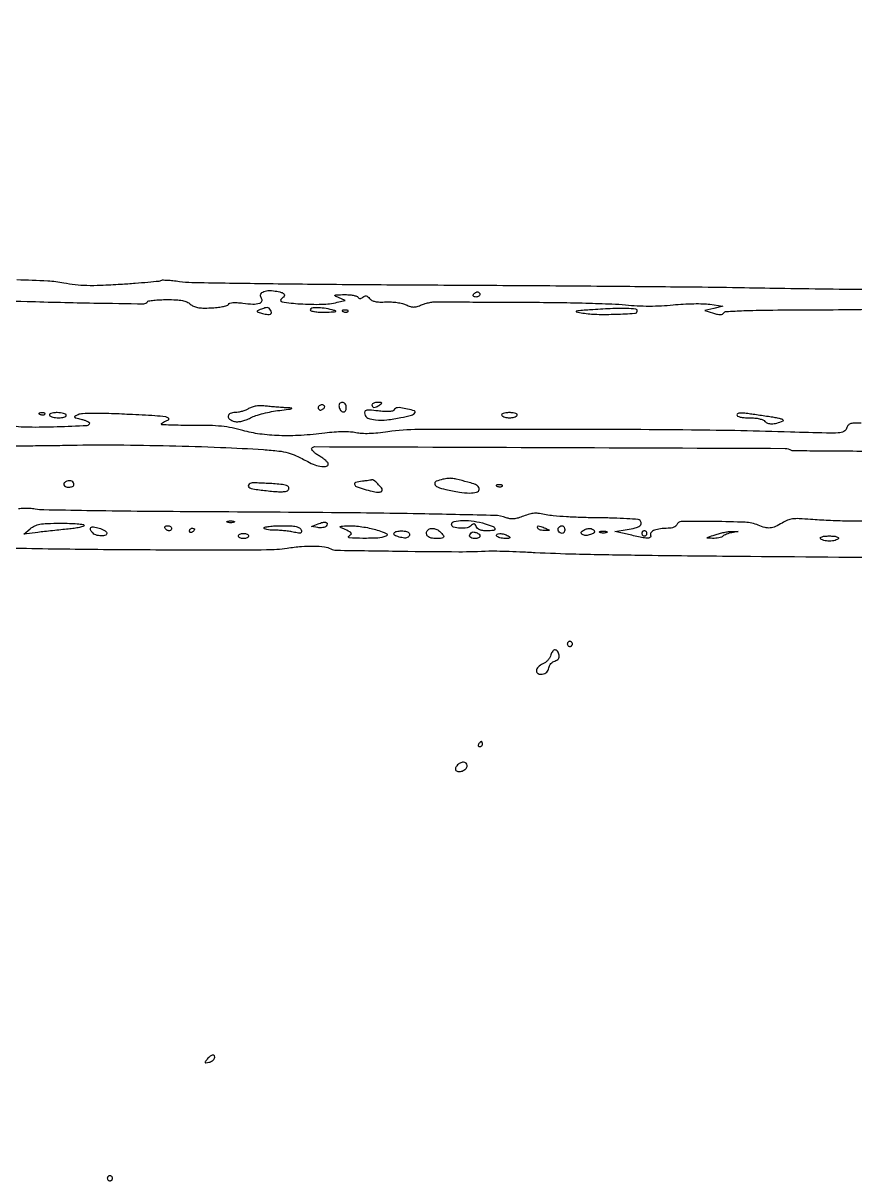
# Model space of a CAD drawing. Extents: x 0 to 5034, y 0 to 2560.
# Drawn here: x 4031.2 to 4354.9, y 0 to 450.6 of the extents above; entities that cross this region are included whole.
import ezdxf

# ---------------------------------------------------------------- set-up
doc = ezdxf.new("R2010")
doc.units = 0

msp = doc.modelspace()

# ---------------------------------------------------------------- linework, layer by layer
for points in [[(4026.278957, 286.054245, 0.00024), (4033.109375, 286.119697, 0.000957), (4040.920122, 286.213252, 0.000611), (4050, 286.350494, -0.00589), (4067.917261, 286.432133, -0.004059), (4088.212455, 286.12075, -0.004091), (4108.105345, 285.491108, -0.006961), (4124.72134, 284.597226, -0.009705), (4130.723535, 284.073254, -0.039325), (4134.329029, 283.39817, -0.044803), (4137.552315, 282.209691, -0.015234), (4142, 279.932137, 0.040797), (4144.775743, 278.685307, 0.057262), (4147.4206, 278.076536, 0.085162), (4149.327581, 278.187421, 0.348906), (4150, 279.033725, 0.186642), (4149.798391, 279.555008, 0.027002), (4148.972312, 280.370145, 0.02754), (4147.841301, 281.265594, 0.020394), (4146.501487, 282.131624, -0.025602), (4145.202692, 282.990441, -0.04089), (4144.200568, 283.864357, -0.049697), (4143.586259, 284.635645, -0.289409), (4143.581373, 285.131665, -0.260899), (4144.750926, 285.780964, -0.00003), (4236.509743, 285.443637, -0.000049), (4327.802185, 285.093729, -0.138233), (4330.105136, 284.434859, 0.13602), (4330.63046, 284.282093, 0.000258), (4339.607879, 284.173432, 0.001835), (4349.717076, 284.093395, 0.001133), (4361.605136, 284.069848, -0.000156)], [(4365.163738, 346.817198, -0.000592), (4346.437359, 347.022462, -0.000592), (4327.690755, 347.272346, -0.001004), (4312, 347.531591, 0.002028), (4293.096291, 347.805201, 0.000472), (4261.34375, 348.106022, 0.000487), (4224.795317, 348.382211, 0.000477), (4188, 348.589345, -0.000953), (4153.23647, 348.818172, -0.001431), (4122.902478, 349.162545, -0.000569), (4096.871602, 349.56224, -0.032392), (4092.072264, 349.953064, 0.009622), (4089.54527, 350.275141, 0.013379), (4087.271423, 350.459202, 0.009821), (4085.389736, 350.523908, 0.14304), (4084.755157, 350.348679, -0.113488), (4084.037785, 350.104911, -0.001881), (4079.818463, 349.690964, -0.004759), (4074.883835, 349.272922, -0.003131), (4069.198291, 348.881513, -0.005693), (4061.426288, 348.484126, -0.015932), (4055.972585, 348.441378, -0.021162), (4051.497361, 348.738706, -0.020504), (4047.015398, 349.414532, 0.034733), (4040.78548, 350.173476, 0.005887), (4028.811571, 350.652857, 0.004222)], [(3973.870125, 286.751659, -0.00006), (4022.537665, 286.319854, -0.031894)], [(3993, 343.619709, 0.001033), (4032.854646, 342.299157, 0.003549), (4058.734965, 341.678971, 0.000964), (4078.194221, 341.388367, 0.263407), (4079.598502, 342.159379, -0.218774), (4080.09916, 342.492037, -0.011499), (4082.054643, 342.753068, -0.016394), (4084.467357, 342.93902, -0.011034), (4087.230276, 343, -0.01216), (4090.78692, 342.91349, -0.035627), (4093.219616, 342.620498, -0.052598), (4094.964605, 342.087995, -0.083735), (4096.276711, 341.25, 0.077), (4097.539511, 340.419497, 0.061418), (4099.095961, 339.928863, 0.042253), (4101.213078, 339.720229, 0.014368), (4104.306641, 339.766514, 0.016686), (4106.69216, 339.950715, 0.022953), (4108.816172, 340.285493, 0.020719), (4110.50193, 340.704571, 0.185104), (4111.098266, 341.158998, -0.185154), (4111.694801, 341.613486, -0.050775), (4112.87742, 341.832889, -0.037202), (4114.554973, 341.845646, -0.016281), (4116.769601, 341.624951, 0.022686), (4120.620543, 341.290935, 0.073229), (4123.16897, 341.559616, 0.2214), (4124.150802, 342.365031, 0.293177), (4124.013192, 343.484104, -0.221038), (4123.660828, 344.821343, -0.228776), (4124.461408, 345.925736, -0.112269), (4126.522052, 346.496342, -0.051899), (4129.313229, 346.336596, -0.026798), (4131.708858, 345.814807, -0.156669), (4132.77465, 345.118279, -0.343891), (4132.790149, 344.288978, -0.091422), (4131.75, 343.33022, 0.694401), (4132.002614, 342.118232, 0.022165), (4139.058878, 341.35982, 0.020867), (4147.4898, 341.182582, 0.054316), (4153.5, 341.963661), (4156.5, 342.690692), (4154, 343.78196, -0.017226), (4152.640283, 344.432125, -0.604915), (4152.639651, 344.710325, -0.115191), (4153.284179, 344.878781, -0.003191), (4156.190983, 344.936614, -0.020957), (4158.034767, 344.884242, -0.028049), (4159.694353, 344.673366, -0.027779), (4161.004338, 344.355548, -0.182917), (4161.530011, 343.951442, 0.094464), (4161.900145, 343.547656, 0.163146), (4162.328687, 343.407048, 0.125886), (4162.838244, 343.540888, 0.046386), (4163.456349, 343.963773, -0.077272), (4164.125986, 344.363797, -0.147538), (4164.74451, 344.420417, -0.123472), (4165.366964, 344.121749, -0.046282), (4166.056266, 343.432204, 0.10301), (4166.96084, 342.711456, 0.065432), (4168.236727, 342.264715, 0.046022), (4169.999969, 342.062572, 0.018271), (4172.438944, 342.09763, -0.025858), (4174.585334, 342.095925, -0.021935), (4176.84256, 341.877737, -0.022524), (4178.88528, 341.494899, -0.05555), (4180.320488, 340.985125, 0.032634), (4181.939502, 340.325229, 0.079525), (4183.207353, 340.116626, 0.074812), (4184.523482, 340.308801, 0.026421), (4186.320488, 340.958994, -0.030405), (4187.756654, 341.465732, -0.02047), (4189.447268, 341.874933, -0.020655), (4191.121951, 342.137011, -0.037984), (4192.5, 342.189402, 0.007735), (4194.649996, 342.141103, 0.000234), (4203.578125, 342.082878, 0.000464), (4214.096173, 342.028973, 0.000321), (4226, 341.98664, -0.002733), (4238.351275, 341.883119, -0.003062), (4250.241644, 341.645629, -0.002815), (4260.363568, 341.324408, -0.016323), (4265.694958, 340.950606, 0.013888), (4270.183564, 340.613922, 0.011922), (4274.918825, 340.503797, 0.011894), (4279.667091, 340.619564, 0.01361), (4284.194958, 340.96152, -0.011741), (4288.124152, 341.273031, -0.010329), (4292.235394, 341.416892, -0.010435), (4295.949962, 341.392569, -0.030532), (4298.5, 341.166397), (4303.5, 340.413238), (4300, 339.5897), (4296.5, 338.766162), (4299.836284, 337.713675, 0.019965), (4301.455136, 337.273197, 0.062231), (4302.577073, 337.159003, 0.103041), (4303.353794, 337.339415, 0.146954), (4303.880206, 337.80617, -0.245797), (4304.866953, 338.391214, -0.003762), (4311.702898, 338.703309, -0.006928), (4321.205126, 338.933731, -0.001981), (4335.945875, 339.028473, 0.001678), (4352.816244, 339.126679, 0.009274), (4361.892819, 339.378386, 0.014557)], [(4388.2875, 290.75362, -0.000174), (4359.170545, 291.010215, -0.099922)], [(4357.366631, 294.923922, 0.012844), (4354.504304, 294.892814, 0.077008), (4353.045527, 294.611859, 0.14873), (4352.207518, 293.988871, 0.095401), (4351.680732, 292.887121, -0.227544), (4350.652145, 291.673957, -0.088804), (4348.463894, 291.131644, -0.023), (4343.869256, 291.040664, -0.001333), (4329.814101, 291.446408, 0.005514), (4291.280482, 292.236388, 0.002227), (4238.689952, 292.500208, 0.000931), (4185.108153, 292.430575, 0.035922), (4173.178657, 291.534478, -0.011757), (4169.294107, 291.053166, -0.017439), (4165.872003, 290.830802, -0.020093), (4162.985767, 290.86015, -0.042693), (4160.774153, 291.162079, 0.041359), (4158.636731, 291.459679, 0.016824), (4155.698006, 291.524422, 0.015466), (4152.302525, 291.379866, 0.012816), (4148.701577, 291.021812, -0.016767), (4139.376633, 290.168948, -0.022546), (4130.897345, 290.062184, -0.025123), (4123.323187, 290.690218, -0.036127), (4116.737342, 292.060823, 0.020768), (4112.556203, 293.065763, 0.023168), (4108.455591, 293.677199, 0.018854), (4103.668286, 293.983936, 0.008046), (4097.25, 294.049337, -0.004103), (4092.552799, 294.060151, -0.006837), (4088.598437, 294.155787, -0.00187), (4085.206728, 294.296945, -0.400997), (4085, 294.513264, -0.238502), (4085.135792, 294.781747, -0.019457), (4085.807813, 295.236953, -0.022803), (4086.696351, 295.734979, -0.015419), (4087.75, 296.223872, 0.553191), (4087.846492, 296.834931, 0.146243), (4086.718888, 297.347176, 0.019428), (4082.498227, 297.758412, 0.002055), (4072.620145, 298.293993, 0.004132), (4064.639189, 298.627724, 0.00984), (4058.703218, 298.709932, 0.009322), (4054.326727, 298.602802, 0.100931), (4052.620145, 298.17739, 0.016164), (4051.377804, 297.534076, 0.435198), (4051.298687, 297.210374, 0.190438), (4051.700011, 296.927973, 0.005616), (4053.75, 296.457518, -0.021413), (4054.995169, 296.130042, -0.03209), (4056.045312, 295.72978, -0.033305), (4056.810423, 295.316857, -0.257825), (4057, 294.973649, -0.39961), (4055.999582, 293.921796, -0.003826), (4044.476745, 293.43221, -0.011423), (4033.375753, 293.299355, -0.032029), (4025.625641, 293.88102, 0.002697)], [(4021.924988, 246.413957, 0.002903), (4055.716929, 245.858052, 0.002357), (4091.946688, 245.643265, 0.001061), (4125.932541, 245.674163, 0.035849), (4134, 246.277917, -0.01667), (4139.530823, 246.905733, -0.02366), (4144.477981, 247.065975, -0.026017), (4148.505932, 246.795882, -0.093375), (4150.953761, 246.024746, 0.119504), (4153.143313, 245.457454, 0.000499), (4178.136639, 245.091613, 0.002391), (4200.801636, 244.890896, 0.014621), (4212.5, 245.185355, -0.019952), (4214.402437, 245.212953, -0.001922), (4219.025, 245.077757, -0.002443), (4224.536453, 244.868394, -0.001927), (4230.5, 244.589643, 0.006862), (4246.275884, 244.008207, 0.002323), (4269.24861, 243.583861, 0.001263), (4305.648971, 243.172646, 0.000219), (4374.5, 242.598958, -0.000213)], [(4362.365008, 256.724137, -0.004308), (4351.916798, 256.786796, -0.007656), (4344.580136, 257.006413, -0.009192), (4337.688769, 257.44544, 0.009343), (4333.244365, 257.727232, 0.042538), (4330.657031, 257.622671, 0.064479), (4328.673621, 257.107351, 0.042676), (4326.570735, 256.043717, -0.030678), (4323.972007, 254.65011, -0.084873), (4321.973922, 254.11524, -0.088193), (4319.956903, 254.284487, -0.034919), (4317.3151, 255.187756, 0.089295), (4312.272212, 256.3215, 0.009331), (4300.106369, 256.617967, 0.004686), (4287.312984, 256.571031, 0.306968), (4285.587987, 255.368695, -0.143736), (4285.186675, 254.842897, -0.059415), (4284.40002, 254.398043, -0.052111), (4283.384344, 254.092907, -0.045735), (4282.281385, 253.986345, 0.028478), (4279.212751, 253.796309, 0.061402), (4276.917969, 253.231232, 0.107392), (4275.625251, 252.387875, 0.294384), (4275.412058, 251.368578, -0.241892), (4275.320348, 250.524754, -0.252842), (4274.586083, 250.130678, -0.048649), (4272.574644, 250.332401, -0.004165), (4267.5, 251.390199), (4261.5, 252.693128), (4266.262297, 253.461952, 0.023933), (4269.398529, 254.123586, 0.089755), (4271.216277, 254.967837, 0.228886), (4271.766912, 255.959348, 0.213749), (4271.35178, 257.04822, 0.179288), (4270.579841, 257.402801, 0.003546), (4266.184681, 257.705202, 0.007994), (4260.988287, 257.942403, 0.005223), (4254.988913, 258.057499, -0.006062), (4248.714865, 258.188397, -0.006765), (4242.671463, 258.469701, -0.006288), (4237.532654, 258.843531, -0.035164), (4234.807556, 259.27071, 0.021904), (4232.212032, 259.748353, 0.049993), (4230.224365, 259.82449, 0.052249), (4228.315256, 259.504598, 0.025974), (4225.985507, 258.726442, -0.022098), (4223.855682, 257.996675, -0.049212), (4222.173842, 257.677461, -0.060221), (4220.688563, 257.723629, -0.053037), (4219.188626, 258.118384, 0.085108), (4214.779495, 258.982431, 0.001187), (4187.510094, 259.564302, 0.002634), (4151.189843, 260.061629, 0.000877), (4098, 260.416391, -0.001191), (4075.637439, 260.579559, -0.00177), (4056.05853, 260.838343, -0.000762), (4039.320805, 261.144333, -0.036412), (4035.96521, 261.455937, 0.028252), (4033.879728, 261.683948, 0.022441), (4031.613815, 261.701025, 0.022845), (4029.418182, 261.518323, 0.035189)]]:
    msp.add_lwpolyline(points, format="xyb")
for points in [[(4209, 345, -0.153634), (4208.879982, 344.618621, -0.097988), (4208.542039, 344.29375, -0.080552), (4208.037096, 344.074545, -0.062283), (4207.440983, 344, -0.066118), (4206.889346, 344.073267, -0.138808), (4206.521475, 344.29375, -0.191142), (4206.392057, 344.620352, -0.139169), (4206.5, 345, -0.06081), (4206.806203, 345.382515, -0.051032), (4207.2129, 345.70625, -0.053229), (4207.653442, 345.926698, -0.089642), (4208.059017, 346, -0.105429), (4208.418051, 345.923444, -0.099231), (4208.723586, 345.70625, -0.096318), (4208.928382, 345.381732, -0.092995)], [(4123.536451, 339.09172, 0.018473), (4122.448343, 338.619247, 0.439128), (4122.360963, 338.333384, 0.194067), (4122.712349, 338.062623, 0.006813), (4124.40445, 337.613338, 0.026055), (4126.410418, 337.219626, 0.135846), (4127.51728, 337.362454, 0.3268), (4127.869714, 337.949457, 0.11616), (4127.541119, 338.933469, 0.081078), (4126.946162, 339.618176, 0.165004), (4126.288586, 339.870624, 0.089336), (4125.334226, 339.737395, 0.013952)], [(4143, 339, 0.339429), (4143.301229, 338.607394, 0.027442), (4144.657921, 338.322448, 0.027522), (4146.505218, 338.142469, 0.015668), (4148.75, 338.118315, 0.003112), (4151.921189, 338.203314, 0.069421), (4152.825513, 338.360074, 0.717451), (4152.829241, 338.595265, 0.023203), (4151.5, 339, 0.024408), (4148.345677, 339.640602, 0.037907), (4145.578394, 339.850703, 0.045279), (4143.556183, 339.667199, 0.362142)], [(4155.8125, 338.316886, 0.051402), (4156.359369, 338.160852, 0.05415), (4156.916927, 338.123424, 0.060344), (4157.402231, 338.202593, 0.126455), (4157.729167, 338.395833, 0.296942), (4157.77538, 338.614691, 0.208169), (4157.592839, 338.799335, 0.077125), (4157.112848, 338.910055, 0.028489), (4156.416667, 338.921053, 0.018894), (4155.670344, 338.862007, 0.168741), (4155.37858, 338.720685, 0.470617), (4155.395823, 338.538436, 0.054073)], [(4253, 339.073053, 0.001361), (4247.610238, 338.678741, 0.059462), (4246.496429, 338.45929, 0.774391), (4246.511357, 338.21236, 0.009702), (4249, 337.777087, 0.032474), (4254.541922, 337.283537, 0.014479), (4261.873213, 337.320625, 0.006054), (4269.225095, 337.659965, 0.32646), (4270.24428, 338.5, 0.454457), (4269.713476, 339.271307, 0.020432), (4266.088588, 339.540319, 0.019184), (4260.717222, 339.51269, 0.0067)], [(4146, 301, 0.092995), (4146.071618, 300.618268, 0.096318), (4146.276414, 300.29375, 0.099231), (4146.581949, 300.076556, 0.105429), (4146.940983, 300, 0.089642), (4147.346558, 300.073302, 0.053229), (4147.7871, 300.29375, 0.051032), (4148.193797, 300.617485, 0.06081), (4148.5, 301, 0.139169), (4148.607943, 301.379648, 0.191142), (4148.478525, 301.70625, 0.138808), (4148.110654, 301.926733, 0.066118), (4147.559017, 302, 0.062283), (4146.962904, 301.925455, 0.080552), (4146.457961, 301.70625, 0.097988), (4146.120018, 301.381379, 0.153634)], [(4154.176676, 301.332866, 0.100818), (4154.769787, 299.900237, 0.210781), (4155.770795, 299.270086, 0.297834), (4156.642779, 299.672718, 0.14074), (4157, 300.916667, 0.066422), (4156.888599, 301.751548, 0.09567), (4156.561201, 302.41896, 0.111791), (4156.054646, 302.84677, 0.12024), (4155.426676, 303, 0.099154), (4154.820192, 302.878535, 0.133817), (4154.380696, 302.53647, 0.126354), (4154.159635, 302.00171, 0.083236)], [(4167, 302, 0.163584), (4167.224247, 301.332924, 0.234725), (4167.772965, 301.060308, 0.112355), (4168.698623, 301.270972, 0.031558), (4170, 302, 0.023197), (4170.728886, 302.520491, 0.409657), (4170.762149, 302.781653, 0.220444), (4170.444209, 302.949578, 0.011293), (4169.25, 302.984687, 0.042523), (4168.388595, 302.917196, 0.062416), (4167.660937, 302.701752, 0.082215), (4167.167975, 302.381177, 0.210568)], [(4037.8125, 298.316886, 0.051402), (4038.359369, 298.160852, 0.05415), (4038.916927, 298.123424, 0.060344), (4039.402231, 298.202593, 0.126455), (4039.729167, 298.395833, 0.296942), (4039.77538, 298.614691, 0.208169), (4039.592839, 298.799335, 0.077125), (4039.112848, 298.910055, 0.028489), (4038.416667, 298.921053, 0.018894), (4037.670344, 298.862007, 0.168741), (4037.37858, 298.720685, 0.470617), (4037.395823, 298.538436, 0.054073)], [(4041.5, 298, 0.146547), (4041.934161, 297.614422, 0.040338), (4042.8004, 297.29375, 0.037109), (4043.887885, 297.073612, 0.031397), (4045.059017, 297, 0.032276), (4046.18562, 297.0728, 0.049716), (4047.136086, 297.29375, 0.064068), (4047.793368, 297.615903, 0.251914), (4048, 298, 0.280045), (4047.76549, 298.385863, 0.051215), (4046.954539, 298.70625, 0.04194), (4045.804739, 298.92748, 0.02657), (4044.440983, 299, 0.023007), (4043.033693, 298.93521, 0.059005), (4042.038303, 298.723169, 0.125298), (4041.538053, 298.397523, 0.336396)], [(4119, 300.556359, -0.038677), (4117.842549, 299.984595, -0.024887), (4116.426562, 299.496824, -0.024995), (4114.984469, 299.156121, -0.04231), (4113.75, 299.035435, 0.091419), (4111.800015, 298.649858, 0.284158), (4111.034022, 297.620042, 0.271646), (4111.600986, 296.430216, 0.087654), (4113.454543, 295.600765, 0.073409), (4114.741036, 295.47253, 0.042731), (4116.281848, 295.678073, 0.037537), (4117.988777, 296.193146, 0.028103), (4119.779369, 297.002018, -0.042058), (4121.77471, 297.837225, -0.01572), (4124.693901, 298.679542, -0.015446), (4127.948213, 299.402446, -0.01808), (4131.074826, 299.879926, 0.003251), (4134.472513, 300.296135, 0.040505), (4135.741478, 300.565756, 0.805571), (4135.727025, 300.756101, 0.026807), (4134.389571, 300.870265, -0.007208), (4132.499325, 300.957216, -0.004004), (4130.197144, 301.114911, -0.003992), (4127.868608, 301.311869, -0.006438), (4125.889571, 301.520923, 0.026593), (4123.817042, 301.655718, 0.037736), (4121.974275, 301.538245, 0.04266), (4120.366465, 301.171325, 0.056686)], [(4175.498963, 299.998323, -0.212345), (4174.938313, 299.615791, -0.030879), (4173.534042, 299.448552, -0.028185), (4171.648769, 299.447719, -0.015271), (4169.337795, 299.64801, 0.006742), (4165.998415, 299.994908, 0.08179), (4164.717478, 299.900987, 0.27188), (4164.198738, 299.400657, 0.115524), (4164.156165, 298.399687, 0.256401), (4165.38115, 296.913982, 0.071204), (4168.421046, 296.179315, 0.049936), (4172.820857, 296.200563, 0.025953), (4178.25, 297.057298, 0.011646), (4182.437506, 298.045272, 0.163034), (4183.716131, 298.879725, 0.515067), (4183.490717, 299.658061, 0.035076), (4180.875, 300.375, 0.007317), (4178.159107, 300.876961, 0.05959), (4176.899474, 300.938843, 0.136784), (4176.125136, 300.663333, 0.10122)], [(4217.5, 298, 0.128561), (4217.903211, 297.615613, 0.04604), (4218.636189, 297.29375, 0.041947), (4219.542916, 297.073871, 0.038534), (4220.5, 297, 0.038534), (4221.457084, 297.073871, 0.041947), (4222.363811, 297.29375, 0.04604), (4223.096789, 297.615613, 0.128561), (4223.5, 298, 0.340586), (4223.458863, 298.398153, 0.123006), (4222.947214, 298.723607, 0.057972), (4221.933544, 298.93536, 0.022534), (4220.5, 299, 0.022534), (4219.066456, 298.93536, 0.057972), (4218.052786, 298.723607, 0.123006), (4217.541137, 298.398153, 0.340586)], [(4309, 298.130052, 0.291936), (4309.29862, 297.662192, 0.051786), (4310.329055, 297.307921, 0.038544), (4311.871569, 297.07382, 0.018394), (4313.877555, 297, -0.02269), (4315.953173, 296.90576, -0.034171), (4317.740828, 296.618993, -0.039817), (4319.128172, 296.179222, -0.1235), (4319.914323, 295.603235, 0.143995), (4320.977823, 294.888003, 0.082562), (4322.520562, 294.668593, 0.05937), (4324.530484, 294.956095, 0.028783), (4327, 295.769615, 0.512812), (4327.074007, 296.062716, 0.127177), (4326.590625, 296.405941, 0.03941), (4325.322718, 296.77832, 0.014822), (4323.5, 297.104807, 0.000004), (4321.241141, 297.440634, 0.000003), (4318.573438, 297.837206, 0.000003), (4315.929474, 298.23022, 0.000005), (4313.75, 298.554157, 0.013797), (4311.583459, 298.815284, 0.045383), (4310.14466, 298.817663, 0.086043), (4309.294917, 298.590965, 0.292547)], [(4048.25, 272.281721, 0.107219), (4047.249712, 271.657326, 0.286665), (4047.057715, 270.875409, 0.23242), (4047.694972, 270.223856, 0.085145), (4049, 270, 0.045091), (4049.76556, 270.06918, 0.064972), (4050.4125, 270.276414, 0.084925), (4050.849643, 270.581425, 0.200667), (4051, 270.940983, 0.132898), (4050.781652, 271.747963, 0.14824), (4050.192225, 272.294836, 0.122936), (4049.300905, 272.48387, 0.077342)], [(4119.166154, 271.175556, 0.297591), (4118.828867, 270.37816, 0.274209), (4119.416879, 269.698998, 0.047643), (4121.869873, 269.133098, 0.006208), (4127.202853, 268.494919, 0.011913), (4130.041512, 268.259167, 0.026322), (4132.214998, 268.245249, 0.030328), (4133.777162, 268.412828, 0.215684), (4134.393429, 268.827564, 0.072233), (4134.580132, 269.257886, 0.087623), (4134.619756, 269.695273, 0.101111), (4134.509225, 270.071163, 0.134718), (4134.266312, 270.329131, 0.113584), (4132.185144, 271.0221, 0.009808), (4126.567336, 271.447679, 0.008255), (4120.866342, 271.672901, 0.155003)], [(4163.25, 272.276604, 0.025233), (4160.604684, 271.811829, 0.418065), (4160.178606, 271.123778, 0.247003), (4160.889839, 270.315827, 0.015538), (4163.984251, 269.243479, 0.015176), (4167.079669, 268.379566, 0.046304), (4169.234815, 268.055442, 0.089723), (4170.536231, 268.215312, 0.328506), (4171, 268.845012, 0.179385), (4170.671009, 269.732504, 0.02145), (4169.21554, 271.285843, 0.018883), (4167.638168, 272.718215, 0.272069), (4166.921259, 272.839963, -0.050065), (4166.626786, 272.760676, -0.002676), (4165.669057, 272.608461, -0.004172), (4164.525633, 272.442756, -0.003027)], [(4194.582498, 273.063212, 0.0498), (4191.943324, 272.27502, 0.381017), (4191.422543, 271.205097, 0.239152), (4192.467368, 270.071268, 0.031312), (4195.703622, 269.090926, 0.01733), (4201.008461, 268.032808, 0.04089), (4205.025769, 267.708762, 0.060275), (4207.727887, 268.039113, 0.28853), (4208.757254, 269.107209, 0.187221), (4208.620953, 269.925647, 0.117413), (4207.937555, 270.631924, 0.061738), (4206.574235, 271.281735, 0.017089), (4204.295825, 271.954924, 0.002559), (4199.805192, 273.092003, 0.03233), (4198.087777, 273.401407, 0.058854), (4196.696104, 273.395891, 0.017293)], [(4215.8125, 270.316886, 0.051402), (4216.359369, 270.160852, 0.05415), (4216.916927, 270.123424, 0.060344), (4217.402231, 270.202593, 0.126455), (4217.729167, 270.395833, 0.296942), (4217.77538, 270.614691, 0.208169), (4217.592839, 270.799335, 0.077125), (4217.112848, 270.910055, 0.028489), (4216.416667, 270.921053, 0.018894), (4215.670344, 270.862007, 0.168741), (4215.37858, 270.720685, 0.470617), (4215.395823, 270.538436, 0.054073)], [(4211.015749, 255.756521, -0.017555), (4214.115495, 254.6683, -0.251824), (4214.847591, 253.807326, -0.445374), (4214.369198, 253.146648, -0.026527), (4211.606989, 253, -0.033618), (4210.086165, 253.102371, -0.064488), (4208.907533, 253.419981, -0.084738), (4208.071969, 253.945108, -0.119115), (4207.574206, 254.667217, 0.041719), (4207.20381, 255.434394, 0.194307), (4206.821464, 255.727343, 0.21548), (4206.370251, 255.65706, 0.051647), (4205.767217, 255.167217, -0.146953), (4203.980648, 254.206049, -0.061222), (4201.224193, 253.986524, -0.067518), (4198.782473, 254.424916, -0.325384), (4198, 255.5, -0.357327), (4198.934375, 256.640511, -0.044615), (4202.355123, 257.014429, -0.04136), (4206.697763, 256.740622, -0.03924)], [(4055, 255.116496, -0.330316), (4054.722809, 254.742691, -0.016613), (4053.164062, 254.325618, -0.021236), (4051.145858, 253.946352, -0.013158), (4048.75, 253.664812, 0.002372), (4045.957022, 253.39754, 0.001525), (4042.720313, 253.062323, 0.001533), (4039.554866, 252.714904, 0.002881), (4037, 252.411653), (4031.5, 251.726674), (4034, 253.830068, -0.06607), (4035.73153, 254.933842, -0.064007), (4037.709595, 255.562497, -0.036649), (4040.597324, 255.871538, -0.007438), (4045.75, 255.966731, -0.00896), (4049.296629, 255.915931, -0.014856), (4052.282813, 255.730698, -0.008541), (4054.690274, 255.467868, -0.377822)], [(4063.768173, 252.19548, -0.396583), (4063.362769, 251.319304, -0.102433), (4061.680142, 251.016304, -0.072155), (4059.544788, 251.382959, -0.141932), (4058.131121, 252.342009, -0.042605), (4057.745599, 252.896476, -0.058992), (4057.507432, 253.452714, -0.07438), (4057.441338, 253.927825, -0.196247), (4057.57194, 254.238607, -0.241809), (4058.640001, 254.581782, -0.038742), (4060.836093, 254.04188, -0.039578), (4062.946477, 253.155528, -0.195512)], [(4089, 254, -0.092995), (4088.928382, 253.618268, -0.096318), (4088.723586, 253.29375, -0.099231), (4088.418051, 253.076556, -0.105429), (4088.059017, 253, -0.089642), (4087.653442, 253.073302, -0.053229), (4087.2129, 253.29375, -0.051032), (4086.806203, 253.617485, -0.06081), (4086.5, 254, -0.139169), (4086.392057, 254.379648, -0.191142), (4086.521475, 254.70625, -0.138808), (4086.889346, 254.926733, -0.066118), (4087.440983, 255, -0.062283), (4088.037096, 254.925455, -0.080552), (4088.542039, 254.70625, -0.097988), (4088.879982, 254.381379, -0.153634)], [(4098, 253.559017, -0.151918), (4097.934461, 253.34829, -0.038439), (4097.70625, 253.066025, -0.035638), (4097.382774, 252.768994, -0.029505), (4097, 252.5, -0.082592), (4096.6179, 252.343488, -0.161196), (4096.29375, 252.3746, -0.182303), (4096.078288, 252.586039, -0.108972), (4096, 252.940983, -0.093332), (4096.076123, 253.345238, -0.09642), (4096.29375, 253.688914, -0.099167), (4096.618444, 253.918938, -0.105053), (4097, 254, -0.042167), (4097.382849, 253.967655, -0.061769), (4097.70625, 253.870461, -0.081139), (4097.92554, 253.727648, -0.210953)], [(4113.25, 256.337719, -0.057986), (4112.679992, 256.181385, -0.037979), (4112, 256.12966, -0.037979), (4111.320008, 256.181385, -0.057986), (4110.75, 256.337719, -0.174857), (4110.540618, 256.525001, -0.447206), (4110.601562, 256.693942, -0.078554), (4111.10856, 256.810911, -0.017491), (4112, 256.842105, -0.017491), (4112.89144, 256.810911, -0.078554), (4113.398438, 256.693942, -0.447206), (4113.459382, 256.525001, -0.174857)], [(4139.413085, 253.3659, -0.091564), (4139.565073, 252.548257, -0.339543), (4139.266396, 252.158199, -0.107942), (4138.405011, 252.117168, -0.009717), (4136.270074, 252.520871, 0.016993), (4134.554746, 252.819447, 0.010264), (4132.505897, 253.061977, 0.010277), (4130.458512, 253.219413, 0.017721), (4128.75, 253.254877, -0.022645), (4127.312763, 253.29887, -0.036455), (4126.101562, 253.48039, -0.041847), (4125.231732, 253.754505, -0.304376), (4125, 254.099906, -0.359385), (4125.293658, 254.455693, -0.015227), (4127.024822, 254.735597, -0.020204), (4129.250299, 254.935185, -0.012261), (4131.893011, 255, -0.009765), (4135.448686, 254.930552, -0.043756), (4137.512935, 254.667991, -0.084669), (4138.744045, 254.172115, -0.1646)], [(4149.202467, 254.802467, -0.109615), (4148.662203, 254.458427, -0.045596), (4147.821318, 254.236934, -0.042227), (4146.84219, 254.156443, -0.042464), (4145.865335, 254.241898), (4143.5, 254.653126), (4146, 255.70915, -0.044982), (4147.851022, 256.301617, -0.124581), (4149.207719, 256.263599, -0.359861), (4149.611036, 255.679141, -0.176438)], [(4169.011336, 253.307344, -0.008234), (4171.673874, 252.398758, -0.070133), (4172.78754, 251.811362, -0.379155), (4172.894819, 251.332928, -0.174806), (4172.376171, 250.877629, -0.08066), (4169.30207, 250.211608, -0.014543), (4163.432272, 250.074808, -0.015055), (4158.148088, 250.26454, -0.725933), (4157.97104, 250.96094, 0.047273), (4158.873882, 251.659317, 0.375132), (4158.922569, 252.143805, 0.126455), (4158.322995, 252.650466, 0.006476), (4156, 253.735808, -0.023336), (4154.712109, 254.391297, -0.612388), (4154.725939, 254.694256, -0.100298), (4155.489751, 254.870115, -0.003297), (4158.635165, 254.93232, -0.0269), (4160.980121, 254.837041, -0.015238), (4163.801421, 254.482901, -0.015181), (4166.631447, 253.951228, -0.024086)], [(4181.457295, 252.069098, -0.103358), (4181.602607, 251.668016, -0.098861), (4181.578588, 251.235489, -0.09687), (4181.388843, 250.838329, -0.094881), (4181.062301, 250.538504, -0.160645), (4179.685964, 250.208967, -0.048629), (4177.54544, 250.600121, -0.055858), (4175.771341, 251.328391, -0.42966), (4175.565928, 252.106674, -0.207195), (4176.53782, 252.783945, -0.051642), (4178.509449, 252.975426, -0.051648), (4180.481395, 252.758467, -0.203865)], [(4193.571429, 252.571429, -0.029243), (4194.781714, 251.210645, -0.309372), (4194.829895, 250.507295, -0.243839), (4194.160134, 250.086657, -0.020613), (4192.059017, 250, -0.052314), (4190.065293, 250.209172, -0.123449), (4188.731818, 250.861094, -0.198582), (4188.224029, 251.840388, -0.161346), (4188.5, 253, -0.163626), (4189.411994, 253.757074, -0.11368), (4190.748339, 253.94823, -0.094929), (4192.241552, 253.529182, -0.080803)], [(4209, 250.893011, -0.208972), (4208.850784, 250.551578, -0.081888), (4208.4125, 250.262322, -0.06238), (4207.765672, 250.065528, -0.042713), (4207, 250, -0.069473), (4205.79516, 250.16822, -0.186855), (4205.116527, 250.680805, -0.235241), (4205.047981, 251.420792, -0.104297), (4205.597766, 252.264432, -0.214275), (4206.401339, 252.569868, -0.081237), (4207.599301, 252.300655, -0.081579), (4208.6448, 251.665438, -0.218907)], [(4234.5, 254, -0.003353), (4235.834417, 253.41595, -0.352087), (4235.919734, 253.249832, -0.343362), (4235.775846, 253.126981, -0.003282), (4234.309017, 253.070285, -0.042673), (4233.425041, 253.117381, -0.045307), (4232.580088, 253.314396, -0.049915), (4231.892224, 253.621061, -0.125173), (4231.5, 254, -0.170953), (4231.368962, 254.600228, -0.378432), (4231.693694, 254.887087, -0.086739), (4232.697095, 254.711699, -0.014943)], [(4242, 253.5, -0.06085), (4241.929934, 252.926402, -0.079459), (4241.723586, 252.440625, -0.097386), (4241.417907, 252.1154, -0.156819), (4241.059017, 252, -0.139398), (4240.230079, 252.235684, -0.123736), (4239.603969, 252.880661, -0.139481), (4239.401415, 253.683432, -0.191124), (4239.693853, 254.36052, -0.094876), (4240.508765, 254.913511, -0.1934), (4241.269246, 254.932483, -0.202875), (4241.806289, 254.424643, -0.103624)], [(4253.455504, 253.071996, -0.375826), (4253.318223, 252.249661, -0.091724), (4252.010783, 251.529527, -0.07064), (4250.239504, 251.20817, -0.149091), (4248.902186, 251.560452, -0.076493), (4248.475104, 251.924776, -0.219999), (4248.370525, 252.290191, -0.170127), (4248.577013, 252.676031, -0.04443), (4249.143237, 253.109687, -0.057521), (4250.451982, 253.741669, -0.086135), (4251.701559, 253.94731, -0.108153), (4252.739725, 253.710563, -0.145398)], [(4258.25, 252.337719, -0.057986), (4257.679992, 252.181385, -0.037979), (4257, 252.12966, -0.037979), (4256.320008, 252.181385, -0.057986), (4255.75, 252.337719, -0.174857), (4255.540618, 252.525001, -0.447206), (4255.601562, 252.693942, -0.078554), (4256.10856, 252.810911, -0.017491), (4257, 252.842105, -0.017491), (4257.89144, 252.810911, -0.078554), (4258.398438, 252.693942, -0.447206), (4258.459382, 252.525001, -0.174857)], [(4272, 252, 0.099038), (4272.076342, 251.618362, 0.097945), (4272.29375, 251.29375, 0.097945), (4272.618362, 251.076342, 0.099038), (4273, 251, 0.099038), (4273.381638, 251.076342, 0.097945), (4273.70625, 251.29375, 0.097945), (4273.923658, 251.618362, 0.099038), (4274, 252, 0.099038), (4273.923658, 252.381638, 0.097945), (4273.70625, 252.70625, 0.097945), (4273.381638, 252.923658, 0.099038), (4273, 253, 0.099038), (4272.618362, 252.923658, 0.097945), (4272.29375, 252.70625, 0.097945), (4272.076342, 252.381638, 0.099038)], [(4307, 252.279142, 0.025609), (4305.973213, 252.040116, 0.024138), (4304.955313, 251.693517, 0.024896), (4304.084696, 251.298191, 0.072826), (4303.55, 250.915324, -0.109043), (4302.981832, 250.567304, -0.031442), (4301.983125, 250.291452, -0.030015), (4300.787283, 250.114856, -0.027956), (4299.55, 250.076852, -0.004422), (4297.543633, 250.145167, -0.587843), (4297.454973, 250.321866, -0.163439), (4297.773376, 250.563399, -0.001648), (4300.5, 251.471998, -0.016672), (4302.214748, 251.974419, -0.014055), (4304.059375, 252.393841, -0.014286), (4305.765027, 252.681184, -0.037733), (4307, 252.758965), (4309.5, 252.727636)], [(4119, 251, -0.191087), (4118.848523, 250.618118, -0.088204), (4118.4125, 250.29375, -0.068025), (4117.765418, 250.073693, -0.048028), (4117, 250, -0.048028), (4116.234582, 250.073693, -0.068025), (4115.5875, 250.29375, -0.088204), (4115.151477, 250.618118, -0.191087), (4115, 251, -0.191087), (4115.151477, 251.381882, -0.088204), (4115.5875, 251.70625, -0.068025), (4116.234582, 251.926307, -0.048028), (4117, 252, -0.048028), (4117.765418, 251.926307, -0.068025), (4118.4125, 251.70625, -0.088204), (4118.848523, 251.381882, -0.191087)], [(4220, 251, -0.040301), (4220.639947, 250.509159, -0.457374), (4220.633758, 250.227822, -0.161557), (4220.185704, 250.053773, -0.01112), (4218.809017, 250.015313, -0.03437), (4217.733623, 250.083177, -0.039395), (4216.726963, 250.298248, -0.043178), (4215.920917, 250.616027, -0.139745), (4215.5, 251, -0.414875), (4215.656293, 251.658741, -0.138708), (4216.713117, 251.957673, -0.070585), (4218.435656, 251.713285, -0.073095)], [(4348.5, 250, -0.144823), (4348.068924, 249.614552, -0.04093), (4347.216936, 249.29375, -0.037579), (4346.14853, 249.073638, -0.032024), (4345, 249, -0.032024), (4343.85147, 249.073638, -0.037579), (4342.783064, 249.29375, -0.04093), (4341.931076, 249.614552, -0.144823), (4341.5, 250, -0.372961), (4341.565228, 250.403195, -0.104919), (4342.175806, 250.726811, -0.050431), (4343.344161, 250.936428, -0.019189), (4345, 251, -0.019189), (4346.655839, 250.936428, -0.050431), (4347.824194, 250.726811, -0.104919), (4348.434772, 250.403195, -0.372961)], [(4243, 209, 0.099038), (4243.076342, 208.618362, 0.097945), (4243.29375, 208.29375, 0.097945), (4243.618362, 208.076342, 0.099038), (4244, 208, 0.099038), (4244.381638, 208.076342, 0.097945), (4244.70625, 208.29375, 0.097945), (4244.923658, 208.618362, 0.099038), (4245, 209, 0.099038), (4244.923658, 209.381638, 0.097945), (4244.70625, 209.70625, 0.097945), (4244.381638, 209.923658, 0.099038), (4244, 210, 0.099038), (4243.618362, 209.923658, 0.097945), (4243.29375, 209.70625, 0.097945), (4243.076342, 209.381638, 0.099038)], [(4236.643316, 204.714993, -0.074126), (4236.230844, 203.722531, -0.045772), (4235.481423, 202.701875, -0.044882), (4234.533779, 201.807895, -0.059831), (4233.523977, 201.192878, 0.083455), (4231.695896, 199.958123, 0.187669), (4230.995846, 198.468029, 0.310612), (4231.614602, 197.421963, 0.14485), (4233.25, 197.180449, 0.070985), (4234.20977, 197.459359, 0.086017), (4234.98444, 197.98498, 0.087874), (4235.525315, 198.730352, 0.077867), (4235.806193, 199.648063, -0.08061), (4236.074824, 200.508965, -0.063576), (4236.618983, 201.321132, -0.064118), (4237.343865, 201.963916, -0.085609), (4238.143166, 202.327188, 0.067823), (4238.963661, 202.665624, 0.101066), (4239.5414, 203.180686, 0.111577), (4239.834983, 203.839858, 0.097376), (4239.836974, 204.596258, 0.091037), (4239.248349, 206.100101, 0.249751), (4238.293559, 206.655241, 0.253351), (4237.311752, 206.169907, 0.092647)], [(4208.5, 170, 0.082592), (4208.343488, 169.6179, 0.161196), (4208.3746, 169.29375, 0.182303), (4208.586039, 169.078288, 0.108972), (4208.940983, 169, 0.093332), (4209.345238, 169.076123, 0.09642), (4209.688914, 169.29375, 0.099167), (4209.918938, 169.618444, 0.105053), (4210, 170, 0.042167), (4209.967655, 170.382849, 0.061769), (4209.870461, 170.70625, 0.081139), (4209.727648, 170.92554, 0.210953), (4209.559017, 171, 0.151918), (4209.34829, 170.934461, 0.038439), (4209.066025, 170.70625, 0.035638), (4208.768994, 170.382774, 0.029505)], [(4200.073886, 161.589028, 0.049787), (4199.655113, 160.96793, 0.097297), (4199.479508, 160.399761, 0.134897), (4199.556375, 159.930611, 0.147722), (4199.8612, 159.585783, 0.156787), (4201.057036, 159.289932, 0.096745), (4202.469148, 159.667701, 0.100145), (4203.597118, 160.532174, 0.181262), (4204, 161.606989, 0.205492), (4203.589986, 162.562501, 0.193535), (4202.601085, 162.954925, 0.12982), (4201.272375, 162.597515, 0.089515)], [(4102.904277, 47.384661, 0.012546), (4102.168979, 46.452027, 0.269635), (4102.130014, 46.117054, 0.332895), (4102.395182, 45.966234, 0.016462), (4103.448966, 46.134661, 0.05429), (4104.200973, 46.367188, 0.050949), (4104.902719, 46.759869, 0.054749), (4105.453828, 47.244562, 0.105041), (4105.750467, 47.75, 0.180186), (4105.71991, 48.619413, 0.338837), (4105.144934, 48.95301, 0.133711), (4104.060251, 48.50269, 0.054734)], [(4064, 1, 0.099038), (4064.076342, 0.618362, 0.097945), (4064.29375, 0.29375, 0.097945), (4064.618362, 0.076342, 0.099038), (4065, 0, 0.099038), (4065.381638, 0.076342, 0.097945), (4065.70625, 0.29375, 0.097945), (4065.923658, 0.618362, 0.099038), (4066, 1, 0.099038), (4065.923658, 1.381638, 0.097945), (4065.70625, 1.70625, 0.097945), (4065.381638, 1.923658, 0.099038), (4065, 2, 0.099038), (4064.618362, 1.923658, 0.097945), (4064.29375, 1.70625, 0.097945), (4064.076342, 1.381638, 0.099038)]]:
    msp.add_lwpolyline(points, format="xyb", close=True)

doc.saveas('drawing.dxf')
